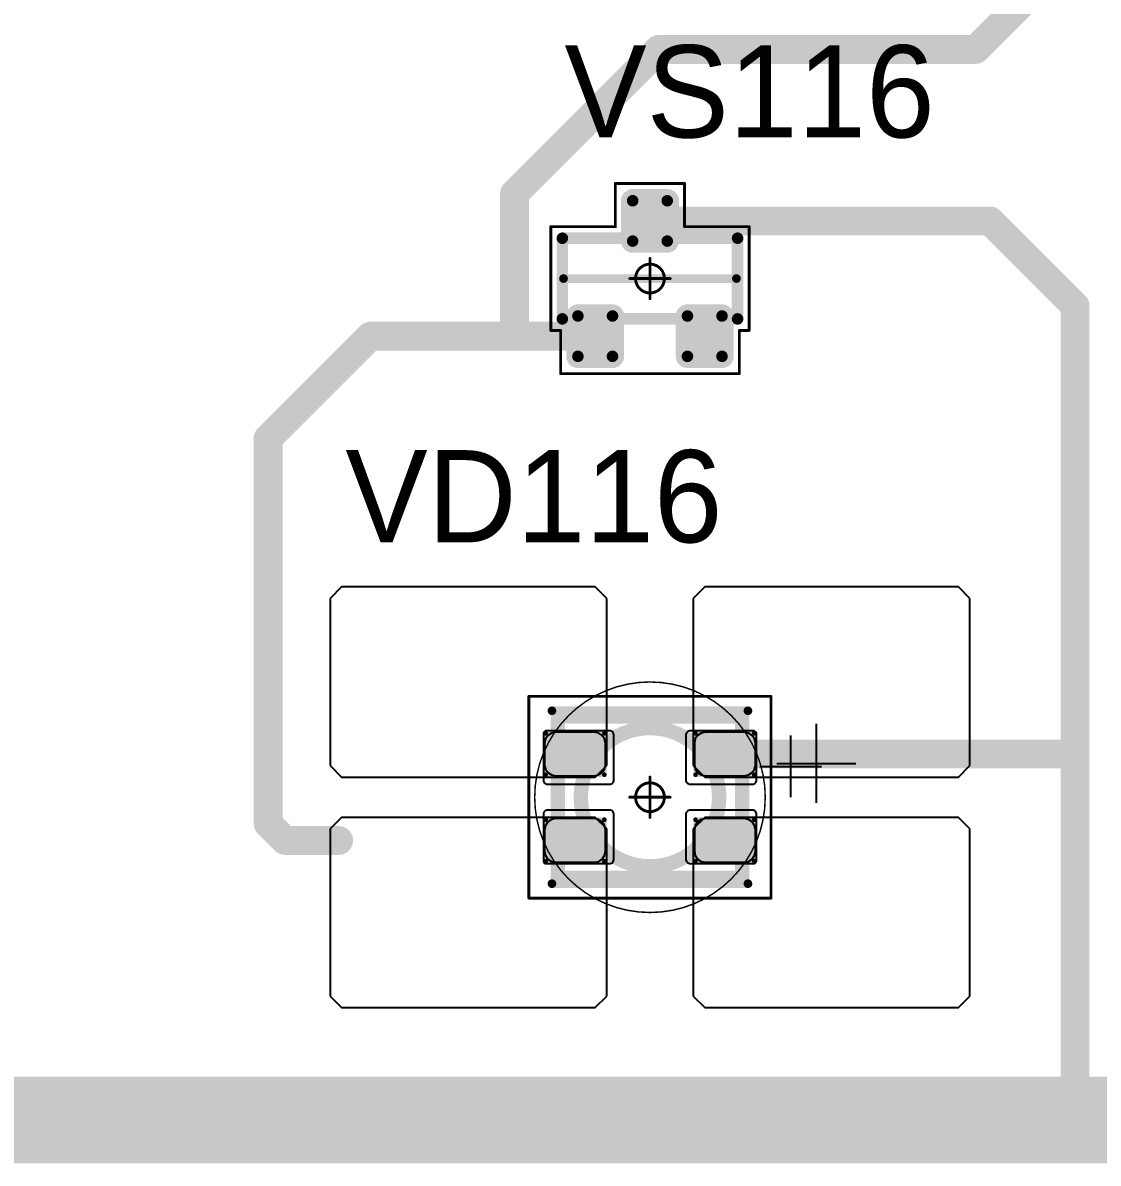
# Model space of a CAD drawing. Header units: millimetres. Extents: x 0 to 400, y 0 to 514.
# Drawn here: x 189.12 to 207.78, y 106.15 to 125.94 of the extents above; entities that cross this region are included whole.
import ezdxf

# ---------------------------------------------------------------- set-up
doc = ezdxf.new("R2010")
doc.units = ezdxf.units.MM
for name, color, linetype in [('Mechanical13', 56, 'Continuous'), ('Mechanical15', 56, 'Continuous'), ('Mechanical2', 216, 'Continuous'), ('TopLayer', 1, 'Continuous'), ('TopOverlay', 2, 'Continuous'), ('TopPaste', 8, 'Continuous'), ('TopSolder', 216, 'Continuous')]:
    doc.layers.add(name, color=color, linetype=linetype)

# ---------------------------------------------------------------- blocks, each defined once
blk = doc.blocks.new('SOT23_66')
at = {"layer": 'Mechanical13', "const_width": 0.2}
for points in [[(-0.7, 1.52), (0.7, 1.52)], [(-0.7, 1.52), (-0.7, -1.52)], [(0.7, 1.52), (0.7, -1.52)], [(-0.7, -1.52), (0.7, -1.52)]]:
    blk.add_lwpolyline(points, dxfattribs=at)
at = {"layer": 'Mechanical13', "const_width": 0.1}
for points in [[(-0.75, 1.52, 1), (-0.65, 1.52, 1)], [(-0.75, 1.52, 1), (-0.65, 1.52, 1)], [(0.65, 1.52, 1), (0.75, 1.52, 1)], [(0.65, 1.52, 1), (0.75, 1.52, 1)], [(-0.75, -1.52, 1), (-0.65, -1.52, 1)], [(-0.75, -1.52, 1), (-0.65, -1.52, 1)], [(0.65, -1.52, 1), (0.75, -1.52, 1)], [(0.65, -1.52, 1), (0.75, -1.52, 1)]]:
    blk.add_lwpolyline(points, format="xyb", close=True, dxfattribs=at)
at = {"layer": 'Mechanical15', "const_width": 0.05}
for points in [[(-0.9, 1.72), (-0.9, 1.55)], [(-0.9, 1.72), (0.9, 1.72)], [(0.9, 1.72), (0.9, 0.6)], [(-1.65, 1.55), (-1.65, -1.55)], [(-1.65, 1.55), (-0.9, 1.55)], [(0.9, 0.6), (1.65, 0.6)], [(1.65, 0.6), (1.65, -0.6)], [(0, 0.35), (0, -0.35)], [(-0.35, 0), (0.35, 0)], [(0.9, -0.6), (1.65, -0.6)], [(0.9, -0.6), (0.9, -1.72)], [(-1.65, -1.55), (-0.9, -1.55)], [(-0.9, -1.55), (-0.9, -1.72)], [(-0.9, -1.72), (0.9, -1.72)]]:
    blk.add_lwpolyline(points, dxfattribs=at)
at = {"layer": 'Mechanical15'}
for points, const_width in [([(-0.913, 1.72, 1), (-0.888, 1.72, 1)], 0.025), ([(-0.913, 1.72, 1), (-0.888, 1.72, 1)], 0.025), ([(0.888, 1.72, 1), (0.913, 1.72, 1)], 0.025), ([(0.888, 1.72, 1), (0.913, 1.72, 1)], 0.025), ([(-1.662, 1.55, 1), (-1.637, 1.55, 1)], 0.025), ([(-1.662, 1.55, 1), (-1.637, 1.55, 1)], 0.025), ([(-0.913, 1.55, 1), (-0.888, 1.55, 1)], 0.025), ([(-0.913, 1.55, 1), (-0.888, 1.55, 1)], 0.025), ([(0.888, 0.6, 1), (0.913, 0.6, 1)], 0.025), ([(0.888, 0.6, 1), (0.913, 0.6, 1)], 0.025), ([(1.637, 0.6, 1), (1.662, 0.6, 1)], 0.025), ([(1.637, 0.6, 1), (1.662, 0.6, 1)], 0.025), ([(0.25, 0, 1), (-0.25, 0, 1)], 0.05), ([(-0.012, 0.35, 1), (0.012, 0.35, 1)], 0.025), ([(-0.362, 0, 1), (-0.337, 0, 1)], 0.025), ([(-0.262, 0, 1), (-0.238, 0, 1)], 0.025), ([(0.238, 0, 1), (0.262, 0, 1)], 0.025), ([(0.337, 0, 1), (0.362, 0, 1)], 0.025), ([(-0.012, -0.35, 1), (0.012, -0.35, 1)], 0.025), ([(0.888, -0.6, 1), (0.913, -0.6, 1)], 0.025), ([(0.888, -0.6, 1), (0.913, -0.6, 1)], 0.025), ([(1.637, -0.6, 1), (1.662, -0.6, 1)], 0.025), ([(1.637, -0.6, 1), (1.662, -0.6, 1)], 0.025), ([(-1.662, -1.55, 1), (-1.637, -1.55, 1)], 0.025), ([(-1.662, -1.55, 1), (-1.637, -1.55, 1)], 0.025), ([(-0.913, -1.55, 1), (-0.888, -1.55, 1)], 0.025), ([(-0.913, -1.55, 1), (-0.888, -1.55, 1)], 0.025), ([(-0.913, -1.72, 1), (-0.888, -1.72, 1)], 0.025), ([(-0.913, -1.72, 1), (-0.888, -1.72, 1)], 0.025), ([(0.888, -1.72, 1), (0.913, -1.72, 1)], 0.025), ([(0.888, -1.72, 1), (0.913, -1.72, 1)], 0.025)]:
    blk.add_lwpolyline(points, format="xyb", close=True, dxfattribs=dict(at, const_width=const_width))
at = {"layer": 'TopLayer', "const_width": 0.1}
for points in [[(-1.4, 1.25, 1), (-1.3, 1.25, 1)], [(-0.7, 1.25, 1), (-0.6, 1.25, 1)], [(-1.4, 0.65, 1), (-1.3, 0.65, 1)], [(-0.7, 0.65, 1), (-0.6, 0.65, 1)], [(0.6, 0.3, 1), (0.7, 0.3, 1)], [(1.3, 0.3, 1), (1.4, 0.3, 1)], [(0.6, -0.3, 1), (0.7, -0.3, 1)], [(1.3, -0.3, 1), (1.4, -0.3, 1)], [(-1.4, -0.65, 1), (-1.3, -0.65, 1)], [(-0.7, -0.65, 1), (-0.6, -0.65, 1)], [(-1.4, -1.25, 1), (-1.3, -1.25, 1)], [(-0.7, -1.25, 1), (-0.6, -1.25, 1)]]:
    blk.add_lwpolyline(points, format="xyb", close=True, dxfattribs=at)
at = {"layer": 'TopLayer'}
for points in [[(-1.45, 1.25), (-1.45, 0.65), (-0.55, 1.25), (-0.55, 0.65)], [(-1.35, 1.35), (-1.35, 0.55), (-0.65, 1.35), (-0.65, 0.55)], [(0.65, 0.4), (0.65, -0.4), (1.35, 0.4), (1.35, -0.4)], [(0.55, 0.3), (0.55, -0.3), (1.45, 0.3), (1.45, -0.3)], [(-1.35, -0.55), (-1.35, -1.35), (-0.65, -0.55), (-0.65, -1.35)], [(-1.45, -0.65), (-1.45, -1.25), (-0.55, -0.65), (-0.55, -1.25)]]:
    blk.add_solid(points, dxfattribs=at)
at = {"layer": 'TopOverlay', "const_width": 0.15}
blk.add_lwpolyline([(0, 1.5), (0, -1.5)], dxfattribs=at)
at = {"layer": 'TopOverlay', "const_width": 0.075}
for points in [[(-0.038, 1.5, 1), (0.038, 1.5, 1)], [(-0.038, -1.5, 1), (0.038, -1.5, 1)]]:
    blk.add_lwpolyline(points, format="xyb", close=True, dxfattribs=at)
at = {"layer": 'TopPaste', "const_width": 0.075}
for points in [[(-1.387, 1.25, 1), (-1.313, 1.25, 1)], [(-0.687, 1.25, 1), (-0.613, 1.25, 1)], [(-1.387, 0.65, 1), (-1.313, 0.65, 1)], [(-0.687, 0.65, 1), (-0.613, 0.65, 1)], [(0.613, 0.3, 1), (0.687, 0.3, 1)], [(1.313, 0.3, 1), (1.387, 0.3, 1)], [(0.613, -0.3, 1), (0.687, -0.3, 1)], [(1.313, -0.3, 1), (1.387, -0.3, 1)], [(-1.387, -0.65, 1), (-1.313, -0.65, 1)], [(-0.687, -0.65, 1), (-0.613, -0.65, 1)], [(-1.387, -1.25, 1), (-1.313, -1.25, 1)], [(-0.687, -1.25, 1), (-0.613, -1.25, 1)]]:
    blk.add_lwpolyline(points, format="xyb", close=True, dxfattribs=at)
at = {"layer": 'TopPaste'}
for points in [[(-1.425, 1.25), (-1.425, 0.65), (-0.575, 1.25), (-0.575, 0.65)], [(-1.35, 1.325), (-1.35, 0.575), (-0.65, 1.325), (-0.65, 0.575)], [(0.575, 0.3), (0.575, -0.3), (1.425, 0.3), (1.425, -0.3)], [(0.65, 0.375), (0.65, -0.375), (1.35, 0.375), (1.35, -0.375)], [(-1.35, -0.575), (-1.35, -1.325), (-0.65, -0.575), (-0.65, -1.325)], [(-1.425, -0.65), (-1.425, -1.25), (-0.575, -0.65), (-0.575, -1.25)]]:
    blk.add_solid(points, dxfattribs=at)
at = {"layer": 'TopSolder', "const_width": 0.202}
for points in [[(-1.451, 1.25, 1), (-1.249, 1.25, 1)], [(-0.751, 1.25, 1), (-0.549, 1.25, 1)], [(-1.451, 0.65, 1), (-1.249, 0.65, 1)], [(-0.751, 0.65, 1), (-0.549, 0.65, 1)], [(0.549, 0.3, 1), (0.751, 0.3, 1)], [(1.249, 0.3, 1), (1.451, 0.3, 1)], [(0.549, -0.3, 1), (0.751, -0.3, 1)], [(1.249, -0.3, 1), (1.451, -0.3, 1)], [(-1.451, -0.65, 1), (-1.249, -0.65, 1)], [(-0.751, -0.65, 1), (-0.549, -0.65, 1)], [(-1.451, -1.25, 1), (-1.249, -1.25, 1)], [(-0.751, -1.25, 1), (-0.549, -1.25, 1)]]:
    blk.add_lwpolyline(points, format="xyb", close=True, dxfattribs=at)
at = {"layer": 'TopSolder'}
for points in [[(-1.35, 1.452), (-1.35, 0.448), (-0.65, 1.452), (-0.65, 0.448)], [(-1.552, 1.25), (-1.552, 0.65), (-0.448, 1.25), (-0.448, 0.65)], [(0.65, 0.502), (0.65, -0.502), (1.35, 0.502), (1.35, -0.502)], [(0.448, 0.3), (0.448, -0.3), (1.552, 0.3), (1.552, -0.3)], [(-1.35, -0.448), (-1.35, -1.452), (-0.65, -0.448), (-0.65, -1.452)], [(-1.552, -0.65), (-1.552, -1.25), (-0.448, -0.65), (-0.448, -1.25)]]:
    blk.add_solid(points, dxfattribs=at)
blk = doc.blocks.new('E65F_239')
at = {"layer": 'Mechanical13'}
for p, q in [((2.441, 1.071), (2.441, 0)), ((1.905, 0.536), (2.976, 0.536))]:
    blk.add_line(p, q, dxfattribs=at)
at = {"layer": 'Mechanical13', "const_width": 0.25}
for points in [[(-1.6, -1.4), (-1.6, 1.4)], [(-1.6, 1.4), (1.6, 1.4)], [(1.6, -1.4), (1.6, 1.4)], [(-1.6, -1.4), (1.6, -1.4)]]:
    blk.add_lwpolyline(points, dxfattribs=at)
at = {"layer": 'Mechanical13'}
for points, const_width in [([(-1.663, 1.4, 1), (-1.538, 1.4, 1)], 0.125), ([(-1.663, 1.4, 1), (-1.538, 1.4, 1)], 0.125), ([(1.537, 1.4, 1), (1.662, 1.4, 1)], 0.125), ([(1.537, 1.4, 1), (1.662, 1.4, 1)], 0.125), ([(1.2, 0, 1), (-1.2, 0, 1)], 0.25), ([(-1.263, 0, 1), (-1.138, 0, 1)], 0.125), ([(1.137, 0, 1), (1.262, 0, 1)], 0.125), ([(-1.663, -1.4, 1), (-1.538, -1.4, 1)], 0.125), ([(-1.663, -1.4, 1), (-1.538, -1.4, 1)], 0.125), ([(1.537, -1.4, 1), (1.662, -1.4, 1)], 0.125), ([(1.537, -1.4, 1), (1.662, -1.4, 1)], 0.125)]:
    blk.add_lwpolyline(points, format="xyb", close=True, dxfattribs=dict(at, const_width=const_width))
at = {"layer": 'Mechanical15', "const_width": 0.05}
for points in [[(-2.1, 1.75), (2.1, 1.75)], [(-2.1, -1.75), (-2.1, 1.75)], [(2.1, -1.75), (2.1, 1.75)], [(0, -0.35), (0, 0.35)], [(0, -0.35), (0, 0.35)], [(-0.35, 0), (0.35, 0)], [(-0.35, 0), (0.35, 0)], [(-2.1, -1.75), (2.1, -1.75)]]:
    blk.add_lwpolyline(points, dxfattribs=at)
at = {"layer": 'Mechanical15'}
for points, const_width in [([(-2.113, 1.75, 1), (-2.088, 1.75, 1)], 0.025), ([(-2.113, 1.75, 1), (-2.088, 1.75, 1)], 0.025), ([(2.087, 1.75, 1), (2.112, 1.75, 1)], 0.025), ([(2.087, 1.75, 1), (2.112, 1.75, 1)], 0.025), ([(0.25, 0, 1), (-0.25, 0, 1)], 0.05), ([(0.25, 0, 1), (-0.25, 0, 1)], 0.05), ([(-0.013, 0.35, 1), (0.012, 0.35, 1)], 0.025), ([(-0.013, 0.35, 1), (0.012, 0.35, 1)], 0.025), ([(-0.363, 0, 1), (-0.338, 0, 1)], 0.025), ([(-0.363, 0, 1), (-0.338, 0, 1)], 0.025), ([(-0.263, 0, 1), (-0.238, 0, 1)], 0.025), ([(-0.263, 0, 1), (-0.238, 0, 1)], 0.025), ([(0.237, 0, 1), (0.262, 0, 1)], 0.025), ([(0.237, 0, 1), (0.262, 0, 1)], 0.025), ([(0.337, 0, 1), (0.362, 0, 1)], 0.025), ([(0.337, 0, 1), (0.362, 0, 1)], 0.025), ([(-0.013, -0.35, 1), (0.012, -0.35, 1)], 0.025), ([(-0.013, -0.35, 1), (0.012, -0.35, 1)], 0.025), ([(-2.113, -1.75, 1), (-2.088, -1.75, 1)], 0.025), ([(-2.113, -1.75, 1), (-2.088, -1.75, 1)], 0.025), ([(2.087, -1.75, 1), (2.112, -1.75, 1)], 0.025), ([(2.087, -1.75, 1), (2.112, -1.75, 1)], 0.025)]:
    blk.add_lwpolyline(points, format="xyb", close=True, dxfattribs=dict(at, const_width=const_width))
at = {"layer": 'TopLayer'}
for p, q in [((-5.35, 3.65), (-5.55, 3.45)), ((-0.95, 3.65), (-5.35, 3.65)), ((-5.35, 3.65), (-5.35, 3.65)), ((-0.75, 3.45), (-0.95, 3.65)), ((0.95, 3.65), (0.75, 3.45)), ((5.35, 3.65), (0.95, 3.65)), ((0.95, 3.65), (0.95, 3.65)), ((5.55, 3.45), (5.35, 3.65)), ((-5.55, 3.45), (-5.55, 3.45)), ((-5.55, 3.45), (-5.55, 0.55)), ((-0.75, 0.55), (-0.75, 3.45)), ((0.75, 3.45), (0.75, 3.45)), ((0.75, 3.45), (0.75, 0.55)), ((5.55, 0.55), (5.55, 3.45)), ((-5.55, 0.55), (-5.35, 0.35)), ((-0.95, 0.35), (-0.75, 0.55)), ((0.75, 0.55), (0.95, 0.35)), ((5.35, 0.35), (5.55, 0.55)), ((-5.35, 0.35), (-0.95, 0.35)), ((0.95, 0.35), (5.35, 0.35)), ((-5.35, -0.35), (-5.55, -0.55)), ((-0.95, -0.35), (-5.35, -0.35)), ((-5.35, -0.35), (-5.35, -0.35)), ((-0.75, -0.55), (-0.95, -0.35)), ((0.95, -0.35), (0.75, -0.55)), ((5.35, -0.35), (0.95, -0.35)), ((0.95, -0.35), (0.95, -0.35)), ((5.55, -0.55), (5.35, -0.35)), ((-5.55, -0.55), (-5.55, -0.55)), ((-5.55, -0.55), (-5.55, -3.45)), ((-0.75, -3.45), (-0.75, -0.55)), ((0.75, -0.55), (0.75, -0.55)), ((0.75, -0.55), (0.75, -3.45)), ((5.55, -3.45), (5.55, -0.55)), ((-5.55, -3.45), (-5.35, -3.65)), ((-0.95, -3.65), (-0.75, -3.45)), ((0.75, -3.45), (0.95, -3.65)), ((5.35, -3.65), (5.55, -3.45)), ((-5.35, -3.65), (-0.95, -3.65)), ((0.95, -3.65), (5.35, -3.65))]:
    blk.add_line(p, q, dxfattribs=at)
at = {"layer": 'TopLayer', "const_width": 0.04}
for points in [[(-1.83, 1.11, 1), (-1.79, 1.11, 1)], [(-0.81, 1.11, 1), (-0.77, 1.11, 1)], [(0.77, 1.11, 1), (0.81, 1.11, 1)], [(1.79, 1.11, 1), (1.83, 1.11, 1)], [(-1.83, 0.39, 1), (-1.79, 0.39, 1)], [(-0.81, 0.39, 1), (-0.77, 0.39, 1)], [(0.77, 0.39, 1), (0.81, 0.39, 1)], [(1.79, 0.39, 1), (1.83, 0.39, 1)], [(-1.83, -0.39, 1), (-1.79, -0.39, 1)], [(-0.81, -0.39, 1), (-0.77, -0.39, 1)], [(0.77, -0.39, 1), (0.81, -0.39, 1)], [(1.79, -0.39, 1), (1.83, -0.39, 1)], [(-1.83, -1.11, 1), (-1.79, -1.11, 1)], [(-0.81, -1.11, 1), (-0.77, -1.11, 1)], [(0.77, -1.11, 1), (0.81, -1.11, 1)], [(1.79, -1.11, 1), (1.83, -1.11, 1)]]:
    blk.add_lwpolyline(points, format="xyb", close=True, dxfattribs=at)
at = {"layer": 'TopLayer'}
for points in [[(-1.85, 1.11), (-1.85, 0.39), (-0.75, 1.11), (-0.75, 0.39)], [(-1.81, 1.15), (-1.81, 0.35), (-0.79, 1.15), (-0.79, 0.35)], [(0.75, 1.11), (0.75, 0.39), (1.85, 1.11), (1.85, 0.39)], [(0.79, 1.15), (0.79, 0.35), (1.81, 1.15), (1.81, 0.35)], [(-1.85, -0.39), (-1.85, -1.11), (-0.75, -0.39), (-0.75, -1.11)], [(-1.81, -0.35), (-1.81, -1.15), (-0.79, -0.35), (-0.79, -1.15)], [(0.75, -0.39), (0.75, -1.11), (1.85, -0.39), (1.85, -1.11)], [(0.79, -0.35), (0.79, -1.15), (1.81, -0.35), (1.81, -1.15)]]:
    blk.add_solid(points, dxfattribs=at)
at = {"layer": 'TopOverlay'}
for p, q in [((2.886, 1.271), (2.886, -0.1)), ((2.2, 0.586), (3.571, 0.586))]:
    blk.add_line(p, q, dxfattribs=at)
at = {"layer": 'TopOverlay', "const_width": 0.15}
for points in [[(-1.7, 1.5), (1.7, 1.5)], [(-1.7, -1.5), (1.7, -1.5)]]:
    blk.add_lwpolyline(points, dxfattribs=at)
at = {"layer": 'TopOverlay', "const_width": 0.075}
for points in [[(-1.738, 1.5, 1), (-1.663, 1.5, 1)], [(1.662, 1.5, 1), (1.737, 1.5, 1)], [(-1.738, -1.5, 1), (-1.663, -1.5, 1)], [(1.662, -1.5, 1), (1.737, -1.5, 1)]]:
    blk.add_lwpolyline(points, format="xyb", close=True, dxfattribs=at)
at = {"layer": 'TopPaste'}
for p, q in [((-1.814, 1.011), (-1.829, 0.938)), ((-1.773, 1.073), (-1.814, 1.011)), ((-1.711, 1.114), (-1.773, 1.073)), ((-1.638, 1.129), (-1.711, 1.114)), ((-0.963, 1.129), (-1.638, 1.129)), ((-0.889, 1.114), (-0.963, 1.129)), ((-0.827, 1.073), (-0.889, 1.114)), ((-0.786, 1.011), (-0.827, 1.073)), ((-0.771, 0.938), (-0.786, 1.011)), ((0.786, 1.011), (0.771, 0.938)), ((0.827, 1.073), (0.786, 1.011)), ((0.889, 1.114), (0.827, 1.073)), ((0.962, 1.129), (0.889, 1.114)), ((1.637, 1.129), (0.962, 1.129)), ((1.711, 1.114), (1.637, 1.129)), ((1.773, 1.073), (1.711, 1.114)), ((1.814, 1.011), (1.773, 1.073)), ((1.829, 0.938), (1.814, 1.011)), ((-1.829, 0.938), (-1.829, 0.563)), ((-0.771, 0.563), (-0.771, 0.938)), ((0.771, 0.938), (0.771, 0.563)), ((1.829, 0.563), (1.829, 0.938)), ((-1.829, 0.563), (-1.814, 0.489)), ((-1.814, 0.489), (-1.773, 0.427)), ((-1.773, 0.427), (-1.711, 0.386)), ((-0.889, 0.386), (-0.827, 0.427)), ((-0.827, 0.427), (-0.786, 0.489)), ((-0.786, 0.489), (-0.771, 0.563)), ((0.771, 0.563), (0.786, 0.489)), ((0.786, 0.489), (0.827, 0.427)), ((0.827, 0.427), (0.889, 0.386)), ((1.711, 0.386), (1.773, 0.427)), ((1.773, 0.427), (1.814, 0.489)), ((1.814, 0.489), (1.829, 0.563)), ((-1.711, 0.386), (-1.638, 0.371)), ((-1.638, 0.371), (-0.963, 0.371)), ((-0.963, 0.371), (-0.889, 0.386)), ((0.889, 0.386), (0.962, 0.371)), ((0.962, 0.371), (1.637, 0.371)), ((1.637, 0.371), (1.711, 0.386)), ((-1.711, -0.386), (-1.773, -0.427)), ((-1.638, -0.371), (-1.711, -0.386)), ((-0.963, -0.371), (-1.638, -0.371)), ((-0.889, -0.386), (-0.963, -0.371)), ((-0.827, -0.427), (-0.889, -0.386)), ((0.889, -0.386), (0.827, -0.427)), ((0.962, -0.371), (0.889, -0.386)), ((1.637, -0.371), (0.962, -0.371)), ((1.711, -0.386), (1.637, -0.371)), ((1.773, -0.427), (1.711, -0.386)), ((-1.814, -0.489), (-1.829, -0.563)), ((-1.829, -0.563), (-1.829, -0.938)), ((-1.773, -0.427), (-1.814, -0.489)), ((-0.786, -0.489), (-0.827, -0.427)), ((-0.771, -0.563), (-0.786, -0.489)), ((-0.771, -0.938), (-0.771, -0.563)), ((0.786, -0.489), (0.771, -0.563)), ((0.771, -0.563), (0.771, -0.938)), ((0.827, -0.427), (0.786, -0.489)), ((1.814, -0.489), (1.773, -0.427)), ((1.829, -0.563), (1.814, -0.489)), ((1.829, -0.938), (1.829, -0.563)), ((-1.829, -0.938), (-1.814, -1.011)), ((-0.786, -1.011), (-0.771, -0.938)), ((0.771, -0.938), (0.786, -1.011)), ((1.814, -1.011), (1.829, -0.938)), ((-1.814, -1.011), (-1.773, -1.073)), ((-1.773, -1.073), (-1.711, -1.114)), ((-1.711, -1.114), (-1.638, -1.129)), ((-1.638, -1.129), (-0.963, -1.129)), ((-0.963, -1.129), (-0.889, -1.114)), ((-0.889, -1.114), (-0.827, -1.073)), ((-0.827, -1.073), (-0.786, -1.011)), ((0.786, -1.011), (0.827, -1.073)), ((0.827, -1.073), (0.889, -1.114)), ((0.889, -1.114), (0.962, -1.129)), ((0.962, -1.129), (1.637, -1.129)), ((1.637, -1.129), (1.711, -1.114)), ((1.711, -1.114), (1.773, -1.073)), ((1.773, -1.073), (1.814, -1.011))]:
    blk.add_line(p, q, dxfattribs=at)
at = {"layer": 'TopSolder'}
for p, q in [((-1.842, 1.129), (-1.85, 1.111)), ((-1.85, 1.111), (-1.85, 1.101)), ((-1.85, 1.101), (-1.85, 1.101)), ((-1.85, 1.101), (-1.85, 0.301)), ((-1.828, 1.143), (-1.842, 1.129)), ((-1.81, 1.151), (-1.828, 1.143)), ((-1.8, 1.151), (-1.81, 1.151)), ((-0.7, 1.151), (-1.8, 1.151)), ((-0.685, 1.151), (-0.7, 1.151)), ((-0.7, 1.151), (-0.7, 1.151)), ((-0.658, 1.139), (-0.685, 1.151)), ((-0.636, 1.118), (-0.658, 1.139)), ((-0.625, 1.09), (-0.636, 1.118)), ((-0.625, 1.076), (-0.625, 1.09)), ((-0.625, 0.301), (-0.625, 1.076)), ((0.636, 1.118), (0.625, 1.09)), ((0.625, 1.09), (0.625, 1.076)), ((0.625, 1.076), (0.625, 1.076)), ((0.625, 1.076), (0.625, 0.301)), ((0.657, 1.139), (0.636, 1.118)), ((0.685, 1.151), (0.657, 1.139)), ((0.7, 1.151), (0.685, 1.151)), ((1.8, 1.151), (0.7, 1.151)), ((1.81, 1.151), (1.8, 1.151)), ((1.8, 1.151), (1.8, 1.151)), ((1.828, 1.143), (1.81, 1.151)), ((1.842, 1.129), (1.828, 1.143)), ((1.85, 1.111), (1.842, 1.129)), ((1.85, 1.101), (1.85, 1.111)), ((1.85, 0.301), (1.85, 1.101)), ((-1.85, 0.301), (-1.85, 0.286)), ((-1.85, 0.286), (-1.839, 0.258)), ((-1.839, 0.258), (-1.818, 0.237)), ((-1.818, 0.237), (-1.79, 0.226)), ((-1.79, 0.226), (-1.775, 0.226)), ((-1.775, 0.226), (-1.775, 0.226)), ((-1.775, 0.226), (-0.7, 0.226)), ((-0.7, 0.226), (-0.685, 0.226)), ((-0.685, 0.226), (-0.658, 0.237)), ((-0.658, 0.237), (-0.636, 0.258)), ((-0.636, 0.258), (-0.625, 0.286)), ((-0.625, 0.286), (-0.625, 0.301)), ((-0.625, 0.301), (-0.625, 0.301)), ((0.625, 0.301), (0.625, 0.286)), ((0.625, 0.286), (0.636, 0.258)), ((0.636, 0.258), (0.657, 0.237)), ((0.657, 0.237), (0.685, 0.226)), ((0.685, 0.226), (0.7, 0.226)), ((0.7, 0.226), (0.7, 0.226)), ((0.7, 0.226), (1.775, 0.226)), ((1.775, 0.226), (1.79, 0.226)), ((1.79, 0.226), (1.817, 0.237)), ((1.817, 0.237), (1.839, 0.258)), ((1.839, 0.258), (1.85, 0.286)), ((1.85, 0.286), (1.85, 0.301)), ((1.85, 0.301), (1.85, 0.301)), ((-1.839, -0.257), (-1.85, -0.285)), ((-1.85, -0.285), (-1.85, -0.299)), ((-1.85, -0.299), (-1.85, -0.299)), ((-1.85, -0.299), (-1.85, -1.099)), ((-1.818, -0.236), (-1.839, -0.257)), ((-1.79, -0.224), (-1.818, -0.236)), ((-1.775, -0.224), (-1.79, -0.224)), ((-0.7, -0.224), (-1.775, -0.224)), ((-0.685, -0.224), (-0.7, -0.224)), ((-0.7, -0.224), (-0.7, -0.224)), ((-0.658, -0.236), (-0.685, -0.224)), ((-0.636, -0.257), (-0.658, -0.236)), ((-0.625, -0.285), (-0.636, -0.257)), ((-0.625, -0.299), (-0.625, -0.285)), ((-0.625, -1.074), (-0.625, -0.299)), ((0.636, -0.257), (0.625, -0.285)), ((0.625, -0.285), (0.625, -0.299)), ((0.625, -0.299), (0.625, -0.299)), ((0.625, -0.299), (0.625, -1.074)), ((0.657, -0.236), (0.636, -0.257)), ((0.685, -0.224), (0.657, -0.236)), ((0.7, -0.224), (0.685, -0.224)), ((1.775, -0.224), (0.7, -0.224)), ((1.79, -0.224), (1.775, -0.224)), ((1.775, -0.224), (1.775, -0.224)), ((1.817, -0.236), (1.79, -0.224)), ((1.839, -0.257), (1.817, -0.236)), ((1.85, -0.285), (1.839, -0.257)), ((1.85, -0.299), (1.85, -0.285)), ((1.85, -1.099), (1.85, -0.299)), ((-1.85, -1.099), (-1.85, -1.109)), ((-1.85, -1.109), (-1.842, -1.128)), ((-1.842, -1.128), (-1.828, -1.142)), ((-1.828, -1.142), (-1.81, -1.149)), ((-1.81, -1.149), (-1.8, -1.149)), ((-1.8, -1.149), (-0.7, -1.149)), ((-1.8, -1.149), (-1.8, -1.149)), ((-0.7, -1.149), (-0.685, -1.149)), ((-0.685, -1.149), (-0.658, -1.138)), ((-0.658, -1.138), (-0.636, -1.117)), ((-0.636, -1.117), (-0.625, -1.089)), ((-0.625, -1.089), (-0.625, -1.074)), ((-0.625, -1.074), (-0.625, -1.074)), ((0.625, -1.074), (0.625, -1.089)), ((0.625, -1.089), (0.636, -1.117)), ((0.636, -1.117), (0.657, -1.138)), ((0.657, -1.138), (0.685, -1.149)), ((0.685, -1.149), (0.7, -1.149)), ((0.7, -1.149), (1.8, -1.149)), ((0.7, -1.149), (0.7, -1.149)), ((1.8, -1.149), (1.81, -1.149)), ((1.81, -1.149), (1.828, -1.142)), ((1.828, -1.142), (1.842, -1.128)), ((1.842, -1.128), (1.85, -1.109)), ((1.85, -1.109), (1.85, -1.099)), ((1.85, -1.099), (1.85, -1.099))]:
    blk.add_line(p, q, dxfattribs=at)

msp = doc.modelspace()

# ---------------------------------------------------------------- linework, layer by layer
at = {"layer": 'Mechanical2'}
for points, const_width in [([(202, 112.5, 1), (198, 112.5, 1)], 0.0254), ([(200, 114.5, 1), (200, 114.5, 1)], 0.0005), ([(197.994, 112.5, 1), (198.006, 112.5, 1)], 0.0127), ([(198, 112.5, 1), (198, 112.5, 1)], 0.0005), ([(201.994, 112.5, 1), (202.006, 112.5, 1)], 0.0127), ([(202, 112.5, 1), (202, 112.5, 1)], 0.0005), ([(200, 110.5, 1), (200, 110.5, 1)], 0.0005)]:
    msp.add_lwpolyline(points, format="xyb", close=True, dxfattribs=dict(at, const_width=const_width))
at = {"layer": 'Mechanical2', "const_width": 0.001}
for points in [[(200, 110.5), (200, 114.5)], [(198, 112.5), (202, 112.5)]]:
    msp.add_lwpolyline(points, dxfattribs=at)
at = {"layer": 'TopLayer'}
for points, const_width in [([(205.65, 125.475), (206.575, 126.4)], 0.5), ([(197.65, 122.975), (200.15, 125.475)], 0.5), ([(200.15, 125.475), (205.65, 125.475)], 0.5), ([(197.65, 120.5), (197.65, 122.975)], 0.5), ([(200, 122.5), (205.9, 122.5)], 0.5), ([(205.9, 122.5), (207.375, 121.025)], 0.5), ([(207.375, 106.9), (207.375, 121.025)], 0.5), ([(193.375, 118.725), (195.15, 120.5)], 0.5), ([(195.15, 120.5), (199.05, 120.5)], 0.5), ([(193.375, 112.043), (193.375, 118.725)], 0.5), ([(201.3, 113.25), (207.35, 113.25)], 0.5), ([(193.375, 112.043), (193.668, 111.75)], 0.5), ([(193.668, 111.75), (194.6, 111.75)], 0.5), ([(133.95, 106.9), (267.375, 106.9)], 1.5)]:
    msp.add_lwpolyline(points, dxfattribs=dict(at, const_width=const_width))
at = {"layer": 'TopLayer', "const_width": 0.25}
for points in [[(200.025, 125.475, 1), (200.275, 125.475, 1)], [(200.025, 125.475, 1), (200.275, 125.475, 1)], [(205.525, 125.475, 1), (205.775, 125.475, 1)], [(205.525, 125.475, 1), (205.775, 125.475, 1)], [(197.525, 122.975, 1), (197.775, 122.975, 1)], [(197.525, 122.975, 1), (197.775, 122.975, 1)], [(199.875, 122.5, 1), (200.125, 122.5, 1)], [(205.775, 122.5, 1), (206.025, 122.5, 1)], [(205.775, 122.5, 1), (206.025, 122.5, 1)], [(207.25, 121.025, 1), (207.5, 121.025, 1)], [(207.25, 121.025, 1), (207.5, 121.025, 1)], [(195.025, 120.5, 1), (195.275, 120.5, 1)], [(195.025, 120.5, 1), (195.275, 120.5, 1)], [(197.525, 120.5, 1), (197.775, 120.5, 1)], [(198.925, 120.5, 1), (199.175, 120.5, 1)], [(193.25, 118.725, 1), (193.5, 118.725, 1)], [(193.25, 118.725, 1), (193.5, 118.725, 1)], [(201.175, 113.25, 1), (201.425, 113.25, 1)], [(207.225, 113.25, 1), (207.475, 113.25, 1)], [(193.25, 112.043, 1), (193.5, 112.043, 1)], [(193.25, 112.043, 1), (193.5, 112.043, 1)], [(193.543, 111.75, 1), (193.793, 111.75, 1)], [(193.543, 111.75, 1), (193.793, 111.75, 1)], [(194.475, 111.75, 1), (194.725, 111.75, 1)], [(207.25, 106.9, 1), (207.5, 106.9, 1)]]:
    msp.add_lwpolyline(points, format="xyb", close=True, dxfattribs=at)

# ---------------------------------------------------------------- block references
for name, p, rotation in [('SOT23_66', (200, 121.5), 90), ('E65F_239', (200, 112.5), 360)]:
    msp.add_blockref(name, p, dxfattribs=dict(rotation=rotation))

# ---------------------------------------------------------------- texts
at = {"layer": 'TopOverlay'}
for s, p in [('VS116', (198.516, 123.948)), ('VD116', (194.716, 116.923))]:
    msp.add_text(s, height=1.6, dxfattribs=at).set_placement(p)

doc.saveas('drawing.dxf')
